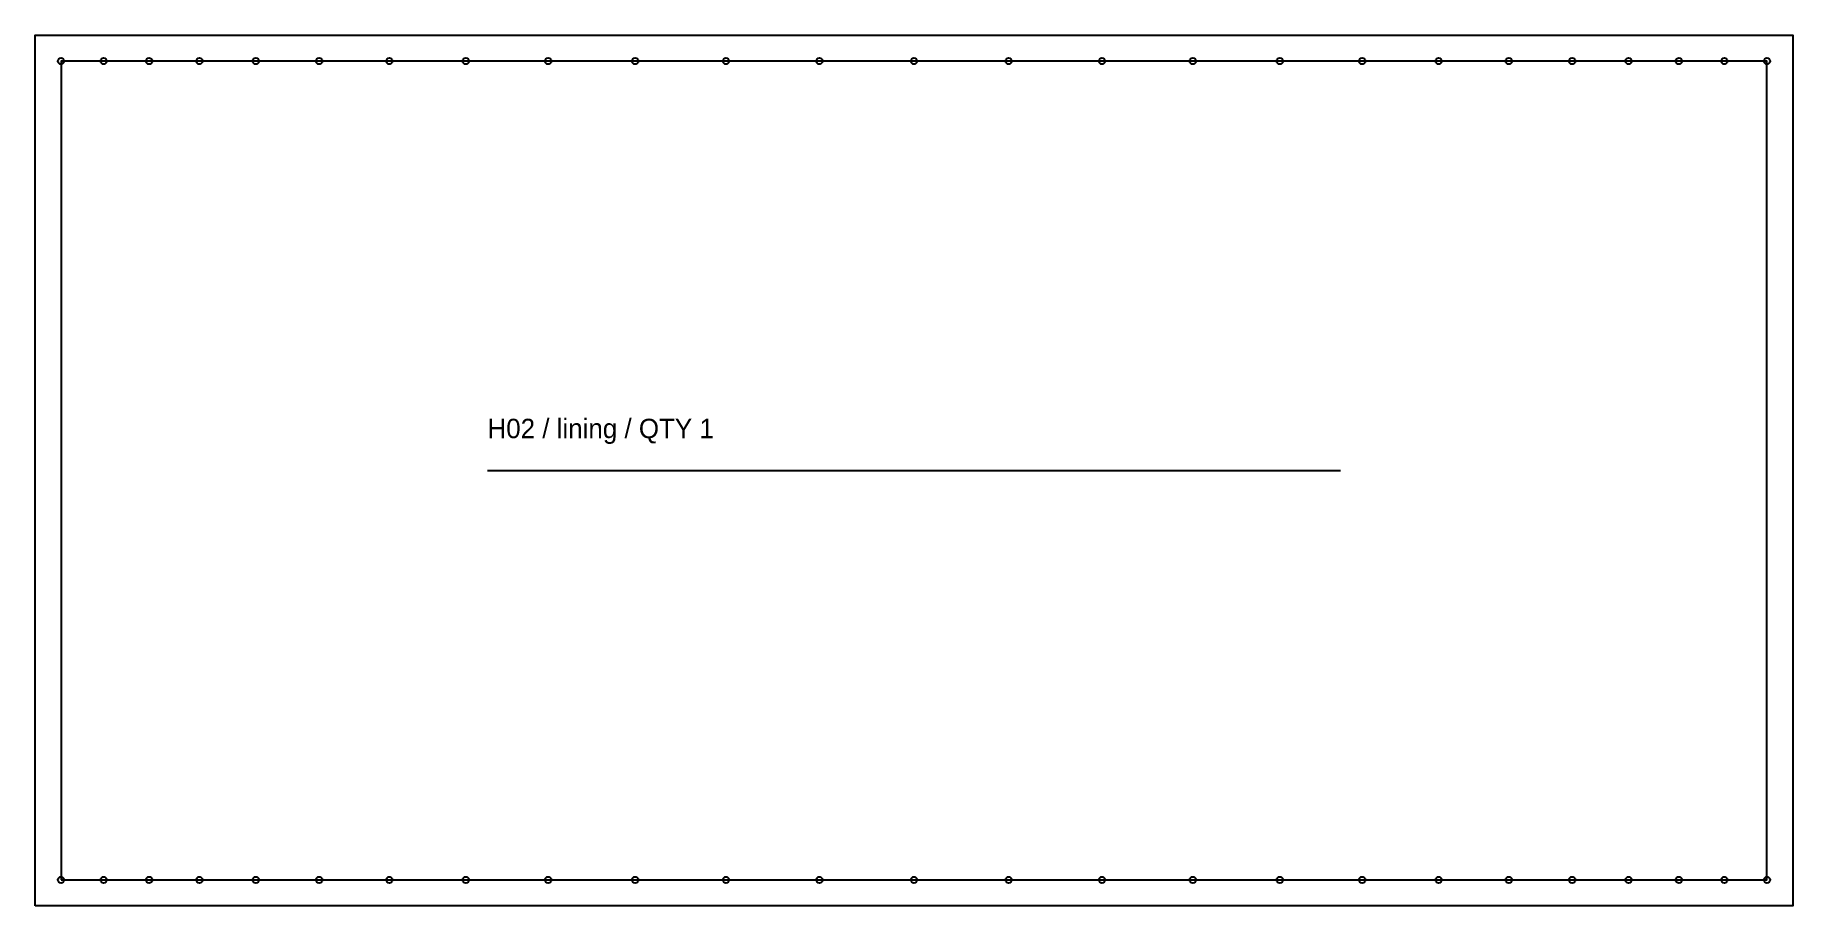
# Model space of a CAD drawing. Header units: millimetres. Extents: x -12 to 804, y -12 to 392.
import ezdxf

# ---------------------------------------------------------------- set-up
doc = ezdxf.new("R2010")
doc.units = ezdxf.units.MM
for name, color, linetype in [('CUT', 7, 'Continuous'), ('GRAIN', 3, 'Continuous'), ('ID', 7, 'Continuous'), ('NOTCH', 1, 'Continuous'), ('SEW', 5, 'Continuous')]:
    doc.layers.add(name, color=color, linetype=linetype)

msp = doc.modelspace()

# ---------------------------------------------------------------- linework, layer by layer
at = {"layer": 'CUT'}
msp.add_lwpolyline([(-12, -12), (-12, 392), (64.21, 392), (90.45, 392), (119.84, 392), (152.38, 392), (187.9, 392), (266.48, 392), (308.62, 392), (351.95, 392), (395.87, 392), (439.8, 392), (483.12, 392), (525.26, 392), (565.67, 392), (603.84, 392), (639.36, 392), (803.74, 392), (803.74, -12), (771.95, -12), (750.88, -12), (727.53, -12), (701.3, -12), (671.91, -12), (639.36, -12), (603.84, -12), (565.67, -12), (525.26, -12), (483.12, -12), (439.8, -12), (395.87, -12), (351.95, -12), (308.62, -12), (266.48, -12), (226.08, -12), (187.9, -12), (152.38, -12), (119.84, -12), (90.45, -12), (64.21, -12), (40.86, -12), (19.79, -12)], close=True, dxfattribs=at)
at = {"layer": 'GRAIN'}
msp.add_line((197.94, 190), (593.81, 190), dxfattribs=at)
at = {"layer": 'NOTCH'}
for centre in [(0, 380), (19.79, 380), (40.86, 380), (64.21, 380), (90.45, 380), (119.84, 380), (152.38, 380), (187.9, 380), (226.08, 380), (266.48, 380), (308.62, 380), (351.95, 380), (395.87, 380), (439.8, 380), (483.12, 380), (525.26, 380), (565.67, 380), (603.84, 380), (639.36, 380), (671.91, 380), (701.3, 380), (727.53, 380), (750.88, 380), (771.95, 380), (791.74, 380), (0, 0), (19.79, 0), (40.86, 0), (64.21, 0), (90.45, 0), (119.84, 0), (152.38, 0), (187.9, 0), (226.08, 0), (266.48, 0), (308.62, 0), (351.95, 0), (395.87, 0), (439.8, 0), (483.12, 0), (525.26, 0), (565.67, 0), (603.84, 0), (639.36, 0), (671.91, 0), (701.3, 0), (727.53, 0), (750.88, 0), (771.95, 0), (791.74, 0)]:
    msp.add_circle(centre, 1.5, dxfattribs=at)
at = {"layer": 'SEW'}
msp.add_lwpolyline([(0, 0), (19.79, 0), (40.86, 0), (64.21, 0), (90.45, 0), (119.84, 0), (152.38, 0), (187.9, 0), (226.08, 0), (266.48, 0), (308.62, 0), (351.95, 0), (395.87, 0), (439.8, 0), (483.12, 0), (525.26, 0), (565.67, 0), (603.84, 0), (639.36, 0), (671.91, 0), (701.3, 0), (727.53, 0), (750.88, 0), (771.95, 0), (791.74, 0), (791.74, 380), (771.95, 380), (750.88, 380), (727.53, 380), (701.3, 380), (671.91, 380), (639.36, 380), (603.84, 380), (565.67, 380), (525.26, 380), (483.12, 380), (439.8, 380), (395.87, 380), (351.95, 380), (308.62, 380), (266.48, 380), (226.08, 380), (187.9, 380), (152.38, 380), (119.84, 380), (90.45, 380), (64.21, 380), (40.86, 380), (19.79, 380), (0, 380)], close=True, dxfattribs=at)

# ---------------------------------------------------------------- texts
at = {"layer": 'ID'}
msp.add_text('H02 / lining / QTY 1', height=9, dxfattribs=at).set_placement((197.94, 205))

doc.saveas('drawing.dxf')
